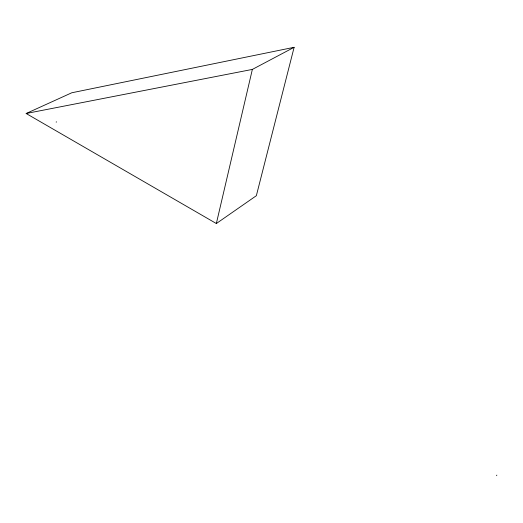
<?xml version="1.0" encoding="UTF-8"?>
<svg xmlns="http://www.w3.org/2000/svg" width="523" height="523" viewBox="0 0 523 523"><rect width="100%" height="100%" fill="white"/><g stroke="black" fill="none" stroke-linecap="round" stroke-linejoin="round"><path stroke-width="0.78" d="M56.229 122.251L56.294 121.709M216.345 223.537L252.361 69.415L294.122 47.299L256.355 195.707L216.345 223.537L26.15 113.498L71.795 92.767L294.122 47.299M496.569 475.701L496.85 475.126M26.15 113.498L252.361 69.415"/></g></svg>
